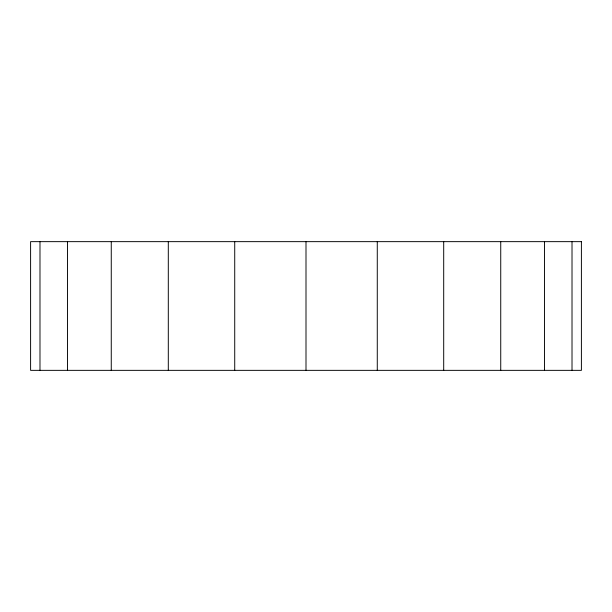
<?xml version="1.0" encoding="UTF-8"?>
<svg xmlns="http://www.w3.org/2000/svg" width="612" height="612" viewBox="0 0 612 612"><rect width="100%" height="100%" fill="white"/><g stroke="black" fill="none" stroke-linecap="round" stroke-linejoin="round"><path stroke-width="0.92" d="M572.013 241.648L572.013 370.352M544.504 241.648L544.504 370.352M500.738 241.648L500.738 370.352M443.7 241.648L443.7 370.352M377.275 241.648L377.275 370.352M306 241.648L306 370.352M234.725 241.648L234.725 370.352M168.3 241.648L168.3 370.352M111.262 241.648L111.262 370.352M67.496 241.648L67.496 370.352M39.987 241.648L39.987 370.352M581.4 241.648L30.6 241.648L30.6 370.352L581.4 370.352L581.4 241.648"/></g></svg>
